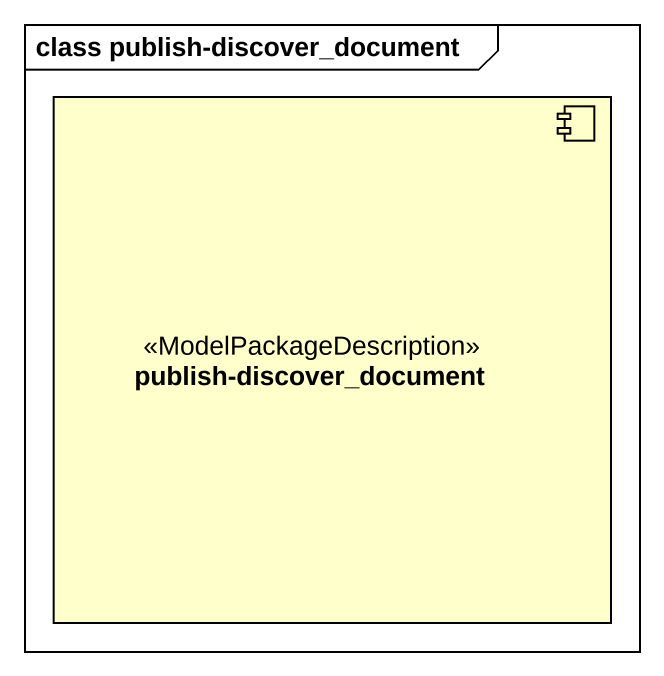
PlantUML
@startuml
mainframe class publish-discover_document
component "publish-discover_document" as publish_discover_document <<ModelPackageDescription>>
@enduml
